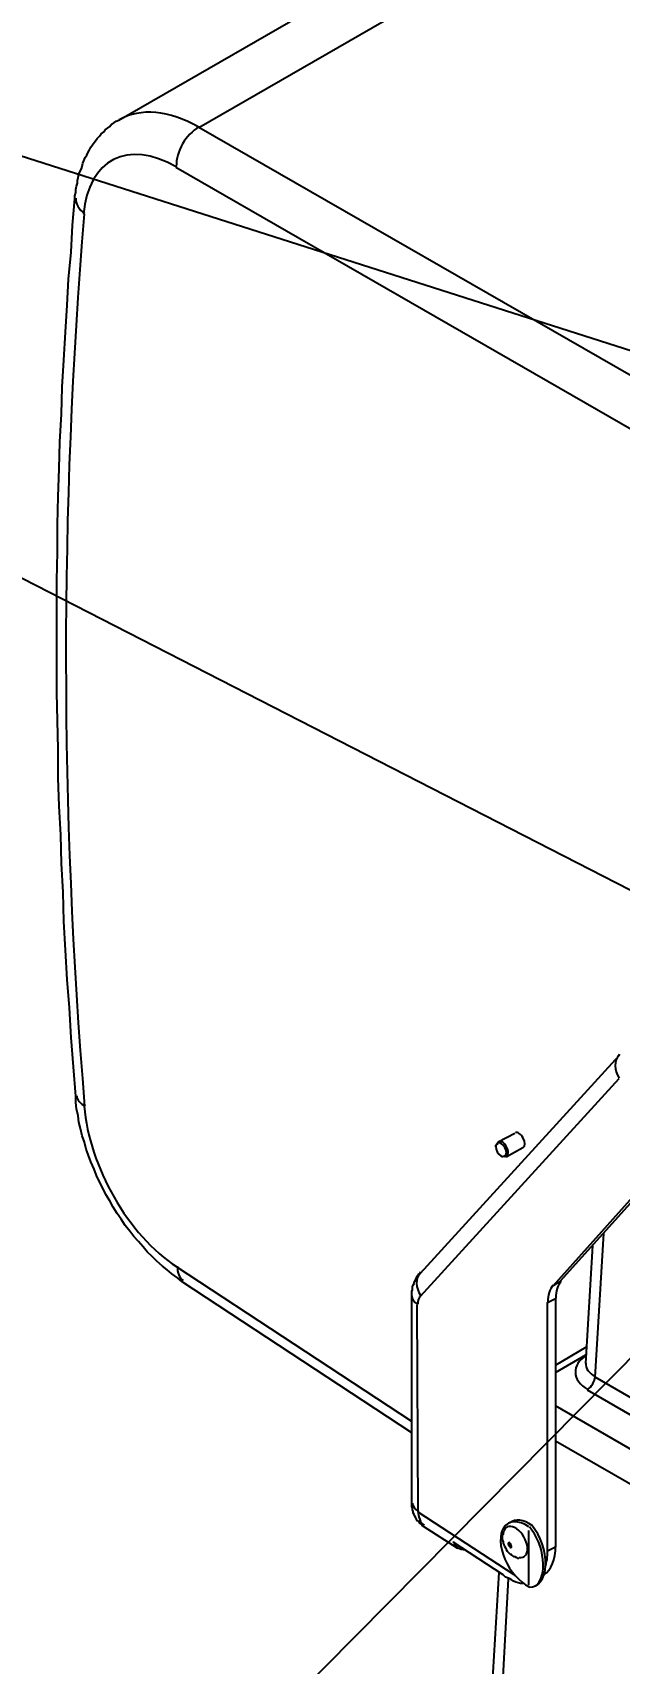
# Model space of a CAD drawing. Header units: feet. Extents: x -208 to 2089, y -974 to 342.
# Drawn here: x 766.12 to 779.65, y -550.7 to -513.1 of the extents above; entities that cross this region are included whole.
import ezdxf
from ezdxf import colors
from ezdxf.entities.mleader import LeaderData, LeaderLine
from ezdxf.math import Vec2, Vec3

# ---------------------------------------------------------------- set-up
doc = ezdxf.new("R2010")
doc.units = ezdxf.units.FT
doc.header["$MEASUREMENT"] = 0
doc.layers.add('EQUIPMENT', color=6, linetype='Continuous')
doc.layers.add('TEXT', color=1, linetype='Continuous')
doc.styles.add('NEI-A', font='arial.ttf', dxfattribs={"height": 0.1})

msp = doc.modelspace()

# ---------------------------------------------------------------- linework, layer by layer
at = {"layer": 'EQUIPMENT'}
for points in [[(774.862, -545.38297), (769.57191, -541.90506), (769.46209, -541.81354), (769.33395, -541.72201), (769.22412, -541.63049), (769.11429, -541.53897), (768.98616, -541.42914), (768.87633, -541.31931), (768.7665, -541.20948), (768.67498, -541.09965), (768.56515, -540.97152), (768.45532, -540.86169), (768.3638, -540.73355), (768.25397, -540.60542), (768.16245, -540.45898), (768.07092, -540.33085), (767.9794, -540.18441), (767.90618, -540.03797), (767.81465, -539.89153), (767.74143, -539.7451), (767.66822, -539.59866), (767.595, -539.45222), (767.54008, -539.30578), (767.46686, -539.14104), (767.41195, -538.9946), (767.35703, -538.84816), (767.32042, -538.68342), (767.26551, -538.53698), (767.2289, -538.37224), (767.19229, -538.2258), (767.17399, -538.07936), (767.13738, -537.91462), (767.11907, -537.76818), (767.11907, -537.62174), (767.06416, -536.94446), (767.00924, -536.26718), (766.97263, -535.58991), (766.91772, -534.93093), (766.88111, -534.25366), (766.8445, -533.59468), (766.82619, -532.91741), (766.78959, -532.25843), (766.77128, -531.59946), (766.73467, -530.94049), (766.71637, -530.28151), (766.71637, -529.62254), (766.69806, -528.96357), (766.67976, -528.3229), (766.67976, -527.66393), (766.67976, -527.02326), (766.67976, -526.36429), (766.67976, -525.72362), (766.69806, -525.08295), (766.69806, -524.44228), (766.71637, -523.80161), (766.73467, -523.16095), (766.75298, -522.53858), (766.78959, -521.89792), (766.80789, -521.27555), (766.8445, -520.65319), (766.88111, -520.01252), (766.91772, -519.39016), (766.95433, -518.7861), (767.00924, -518.16374), (767.04585, -517.54137), (767.10077, -516.93731), (767.10077, -516.8641), (767.11907, -516.79088), (767.11907, -516.71766), (767.13738, -516.64444), (767.15568, -516.57122), (767.15568, -516.5163), (767.17399, -516.44309), (767.19229, -516.36987), (767.2106, -516.31495), (767.24721, -516.24173), (767.26551, -516.18682), (767.28381, -516.1136), (767.30212, -516.05868), (767.33873, -515.98547), (767.37534, -515.93055), (767.39364, -515.87564), (767.43025, -515.82072), (767.46686, -515.7475), (767.50347, -515.69259), (767.54008, -515.63767), (767.57669, -515.60106), (767.6133, -515.54615), (767.66822, -515.49124), (767.70483, -515.43632), (767.75974, -515.39971), (767.79635, -515.3448), (767.85126, -515.30819), (767.90618, -515.27158), (767.94279, -515.21666), (767.9977, -515.18005), (768.05262, -515.14344), (768.10753, -515.12514), (822.87549, -483.58597)], [(780.33514, -521.25725), (769.95632, -515.28988), (824.8158, -483.6958), (835.08479, -488.80284)], [(769.42548, -516.20512), (779.98735, -522.28232)], [(775.92368, -548.05547), (775.13657, -547.54294), (775.09996, -547.52464), (775.08166, -547.48803), (775.04505, -547.46972), (775.02675, -547.43311), (774.99014, -547.41481), (774.97183, -547.3782), (774.95353, -547.34159), (774.93522, -547.30498), (774.91692, -547.26837), (774.89861, -547.23176), (774.89861, -547.19515), (774.88031, -547.15854), (774.88031, -547.12193), (774.862, -547.08532), (774.862, -547.04871), (774.862, -547.0121), (774.862, -542.23455), (774.862, -542.16133), (774.862, -542.12472), (774.88031, -542.08811), (774.88031, -542.0515), (774.88031, -542.01489), (774.89861, -541.97828), (774.91692, -541.94167), (774.91692, -541.90506), (774.93522, -541.88676), (774.95353, -541.85015), (774.97183, -541.81354), (774.99014, -541.77693), (775.00844, -541.75862), (775.02675, -541.72201), (775.06335, -541.70371), (779.63955, -536.68819), (779.65786, -536.65158)], [(775.06335, -542.23455), (779.63955, -537.21903)], [(776.80231, -538.79325), (776.80231, -538.75664)], [(777.24163, -538.48206), (776.85723, -538.68342)], [(776.93044, -539.0129), (776.94875, -539.0129)], [(777.42467, -538.81155), (777.04027, -539.03121)], [(782.38527, -546.00534), (779.09041, -544.10164), (779.29176, -540.78847)], [(778.87075, -543.79046), (779.0355, -541.06304)], [(774.862, -545.12671), (769.44378, -541.55727)], [(777.22332, -548.65953), (775.00844, -547.21345), (774.99014, -542.4359)], [(778.17517, -543.82707), (778.88906, -543.40606)], [(778.17517, -543.99181), (778.87075, -543.5891)], [(778.90736, -544.39451), (782.20223, -546.29821), (781.52495, -546.70092), (778.17517, -544.76061)], [(778.17517, -545.56602), (781.15885, -547.28667)], [(776.98536, -547.65277), (776.96705, -547.68938), (776.96705, -547.72599), (776.94875, -547.7626), (776.94875, -547.7809), (776.94875, -547.81751), (776.94875, -547.83582), (776.94875, -547.85412), (776.96705, -547.89073), (776.96705, -547.92734), (776.98536, -547.96395), (777.00366, -548.00056), (777.02197, -548.03717), (777.04027, -548.07378), (777.05858, -548.11039), (777.09519, -548.147), (777.1318, -548.18361), (777.1501, -548.18361), (777.16841, -548.20191), (777.18671, -548.22022), (777.20502, -548.23852), (777.24163, -548.23852), (777.27824, -548.25683), (777.29654, -548.27513), (777.33315, -548.27513)], [(777.55281, -547.63446), (777.55281, -548.8975)], [(777.42467, -548.86089), (777.38806, -548.86089), (777.36976, -548.86089), (777.31485, -548.84258), (777.25993, -548.82428), (777.20502, -548.80597), (777.1501, -548.76936), (777.09519, -548.73275), (777.02197, -548.71445), (776.96705, -548.65953), (775.81385, -547.90904)], [(776.69248, -551.67983), (776.87553, -548.60462)], [(789.04822, -557.81193), (800.19585, -564.21861), (800.19585, -565.40843), (776.91214, -551.99101), (777.09519, -548.75106)]]:
    msp.add_lwpolyline(points, dxfattribs=at)
for points in [[(780.81106, -539.08612), (778.285, -541.88676), (778.12026, -541.99659), (780.62801, -539.19595)], [(778.17517, -542.28946), (778.17517, -548.01887), (777.99212, -548.11039), (777.99212, -542.38099)]]:
    msp.add_lwpolyline(points, close=True, dxfattribs=at)
msp.add_arc((891.99313, -527.48395), 125.10106, 175.3235571, 184.7562628, dxfattribs=at)
for points in [[(769.95725, -515.28657), (769.26521, -514.89349), (768.60824, -514.83198), (768.118, -515.11435)], [(769.95989, -515.28361), (769.65779, -515.443), (769.42346, -515.84918), (769.4363, -516.19122)], [(769.43454, -516.19951), (768.32183, -515.56345), (767.40791, -516.02801), (767.29624, -517.28644)], [(767.12181, -516.91933), (767.11093, -517.04543), (767.18185, -517.17315), (767.31832, -517.27321)], [(779.64286, -536.66933), (779.51906, -536.80508), (779.52013, -537.02464), (779.64548, -537.20751)], [(767.13969, -537.61618), (767.14709, -537.70966), (767.21712, -537.79509), (767.33718, -537.85709)], [(767.31373, -537.85387), (767.42126, -539.24665), (768.33187, -540.8303), (769.44435, -541.55926)], [(776.83902, -538.70411), (776.79004, -538.73041), (776.78716, -538.82033), (776.83259, -538.90494)], [(776.9584, -538.68702), (776.88986, -538.63924), (776.83347, -538.66514), (776.83096, -538.74554)], [(777.00999, -538.80968), (776.96455, -538.72507), (776.88801, -538.6778), (776.83902, -538.70411)], [(777.08487, -538.92255), (777.0829, -538.83902), (777.02694, -538.7348), (776.9584, -538.68702)], [(777.431, -538.59003), (777.38078, -538.49651), (777.30036, -538.44202), (777.25137, -538.46832)], [(777.43323, -538.80699), (777.48222, -538.78068), (777.48122, -538.68355), (777.431, -538.59003)], [(776.83259, -538.90494), (776.87803, -538.98956), (776.95457, -539.03682), (777.00356, -539.01052)], [(776.9657, -538.99645), (777.03411, -539.03878), (777.08684, -539.00607), (777.08487, -538.92255)], [(777.00356, -539.01052), (777.05255, -538.98421), (777.05543, -538.8943), (777.00999, -538.80968)], [(769.4589, -541.54574), (769.45478, -541.69689), (769.50321, -541.81438), (769.59435, -541.8744)], [(775.06666, -541.68485), (774.94286, -541.8206), (774.94393, -542.04015), (775.06928, -542.22303)], [(778.11865, -541.98334), (778.03936, -542.07133), (777.99679, -542.20758), (777.99664, -542.37386)], [(778.30169, -541.89181), (778.22241, -541.9798), (778.17984, -542.11606), (778.17969, -542.28233)], [(774.862, -542.22573), (774.86205, -542.29752), (774.91037, -542.3666), (774.99723, -542.41906)], [(775.06507, -542.21888), (775.02416, -542.26343), (775.00205, -542.33273), (775.00172, -542.41737)], [(778.89276, -543.59445), (778.53418, -543.82207), (778.54819, -544.17234), (778.92458, -544.39014)], [(778.87132, -543.77664), (778.86398, -543.89587), (778.94423, -544.01029), (779.09293, -544.09261)], [(778.91311, -544.38407), (779.0054, -544.32881), (779.08256, -544.1981), (779.08761, -544.08846)], [(774.88031, -547.00329), (774.88036, -547.07507), (774.92868, -547.14416), (775.01554, -547.19662)], [(775.0113, -547.18756), (775.00865, -547.33962), (775.05788, -547.45761), (775.14903, -547.51763)], [(777.56084, -547.55527), (777.32438, -547.39054), (777.09768, -547.39545), (776.98319, -547.56779)], [(777.63406, -547.51866), (777.44006, -547.38351), (777.24969, -547.36088), (777.12384, -547.458)], [(776.98319, -547.56779), (776.8759, -547.72928), (776.88569, -548.01031), (777.0086, -548.29725)], [(777.28227, -547.59722), (777.15209, -547.50602), (777.02915, -547.52593), (776.98673, -547.64509)], [(777.52837, -548.02455), (777.51482, -547.86618), (777.41245, -547.68842), (777.28227, -547.59722)], [(777.8865, -548.3063), (777.85825, -548.02913), (777.73966, -547.74491), (777.57225, -547.55319)], [(777.94691, -548.4382), (777.96006, -548.11972), (777.83232, -547.75153), (777.62716, -547.51658)], [(775.81755, -547.88916), (775.8613, -548.01771), (775.96158, -548.08376), (776.09404, -548.07129)], [(777.09067, -547.91758), (777.07753, -547.92515), (777.08119, -547.95614), (777.09885, -547.98681)], [(777.14644, -547.9594), (777.12878, -547.92874), (777.10381, -547.91002), (777.09067, -547.91758)], [(777.09885, -547.98681), (777.11651, -548.01747), (777.14148, -548.03619), (777.15462, -548.02862)], [(777.15462, -548.02862), (777.16776, -548.02105), (777.1641, -547.99006), (777.14644, -547.9594)], [(777.33864, -548.25615), (777.463, -548.27926), (777.54192, -548.18292), (777.52837, -548.02455)], [(777.90419, -548.65986), (778.08, -548.54228), (778.17774, -548.30514), (778.17771, -547.99629)], [(777.93612, -548.47787), (777.97488, -548.37079), (777.99468, -548.24507), (777.99466, -548.10612)], [(777.0086, -548.29725), (777.13151, -548.58419), (777.34722, -548.82961), (777.56853, -548.93429)], [(777.56834, -548.94107), (777.78252, -548.95758), (777.93376, -548.75669), (777.94691, -548.4382)], [(777.7115, -548.91972), (777.8487, -548.81497), (777.91474, -548.58347), (777.8865, -548.3063)]]:
    msp.add_open_spline(points, degree=3, dxfattribs=at)

# ---------------------------------------------------------------- leaders
at = {"layer": 'TEXT'}
ml = msp.add_multileader_mtext('Standard', dxfattribs=at)
ml.set_content('PHASE C', color=256, style='NEI-A')
ml.set_leader_properties()
ml.build(insert=Vec2(0, 0))
ml.multileader.update_dxf_attribs({"dogleg_length": 0.0625, "arrow_head_size": 2.5, "scale": 20})
ctx = ml.context
ctx.base_point, ctx.scale, ctx.char_height, ctx.arrow_head_size, ctx.landing_gap_size, ctx.plane_origin = Vec3(744.10179, -506.15806), 20, 2, 2.5, 1.5, Vec3(868.3078, -578.20171)
ctx.text_align_type = 2
notes = []
notes.append((ctx, [(0, (1, 1, 0), (760.29176, -506.15806), (-1, 0), 1.25, [(0, [(827.17421, -520.5112)], 0, [])])]))
ctx.mtext.insert, ctx.mtext.alignment, ctx.mtext.line_spacing_factor, ctx.mtext.flow_direction = Vec3(757.54176, -505.14101), 3, 0.9, 5
ml = msp.add_multileader_mtext('Standard', dxfattribs=at)
ml.set_content('PHASE B', color=256, style='NEI-A')
ml.set_leader_properties()
ml.build(insert=Vec2(0, 0))
ml.multileader.update_dxf_attribs({"dogleg_length": 0.0625, "arrow_head_size": 2.5, "scale": 20})
ctx = ml.context
ctx.base_point, ctx.scale, ctx.char_height, ctx.arrow_head_size, ctx.landing_gap_size, ctx.plane_origin = Vec3(744.29415, -514.17188), 20, 2, 2.5, 1.5, Vec3(851.31179, -587.79343)
ctx.text_align_type = 2
notes.append((ctx, [(0, (1, 1, 0), (760.29176, -514.17188), (-1, 0), 1.25, [(0, [(810.1782, -530.10291)], 0, [])])]))
ctx.mtext.insert, ctx.mtext.alignment, ctx.mtext.line_spacing_factor, ctx.mtext.flow_direction = Vec3(757.54176, -513.15482), 3, 0.9, 5
ml = msp.add_multileader_mtext('Standard', dxfattribs=at)
ml.set_content('ADD 3 FT OF SLACK ON MVAC CABLES FOR SERVICE LOOP', color=256, style='NEI-A')
ml.set_leader_properties()
ml.build(insert=Vec2(0, 0))
ml.multileader.update_dxf_attribs({"dogleg_length": 0.0625, "arrow_head_size": 2.14436, "scale": 20})
ctx = ml.context
ctx.base_point, ctx.scale, ctx.char_height, ctx.arrow_head_size, ctx.landing_gap_size, ctx.plane_origin = Vec3(968.33043, -521.95384), 20, 2, 2.14436, 1.28662, Vec3(928.59475, -559.04331)
ctx.text_align_type = 2
notes.append((ctx, [(1, (1, 1, 0), (988.92264, -521.95384), (-1, 0), 1.07218, [(0, [(1021.37169, -539.60692)], 0, [])])]))
ctx.mtext.insert, ctx.mtext.width, ctx.mtext.defined_height, ctx.mtext.alignment, ctx.mtext.line_spacing_factor, ctx.mtext.flow_direction = Vec3(986.56384, -520.93679), 17.1506188, 4.59906, 3, 0.9, 5
ml = msp.add_multileader_mtext('Standard', dxfattribs=at)
ml.set_content('PHASE A', color=256, style='NEI-A')
ml.set_leader_properties()
ml.build(insert=Vec2(0, 0))
ml.multileader.update_dxf_attribs({"dogleg_length": 0.0625, "arrow_head_size": 2.5, "scale": 20})
ctx = ml.context
ctx.base_point, ctx.scale, ctx.char_height, ctx.arrow_head_size, ctx.landing_gap_size, ctx.plane_origin = Vec3(744.14135, -522.82833), 20, 2, 2.5, 1.5, Vec3(834.32399, -597.38039)
ctx.text_align_type = 2
notes.append((ctx, [(0, (1, 1, 0), (760.29176, -522.82833), (-1, 0), 1.25, [(0, [(793.1904, -539.68988)], 0, [])])]))
ctx.mtext.insert, ctx.mtext.alignment, ctx.mtext.line_spacing_factor, ctx.mtext.flow_direction = Vec3(757.54176, -521.81128), 3, 0.9, 5
ml = msp.add_multileader_mtext('Standard', dxfattribs=at)
ml.set_content('KIT, COVER WIND LOCK', color=256, style='NEI-A')
ml.set_leader_properties()
ml.build(insert=Vec2(0, 0))
ml.multileader.update_dxf_attribs({"dogleg_length": 0.0625, "arrow_head_size": 2.5, "scale": 20})
ctx = ml.context
ctx.base_point, ctx.scale, ctx.char_height, ctx.arrow_head_size, ctx.landing_gap_size, ctx.plane_origin = Vec3(742.73182, -552.97947), 20, 2, 2.5, 1.5, Vec3(678.41185, -598.22163)
ctx.text_align_type = 2
notes.append((ctx, [(1, (1, 1, 0), (770.68851, -552.97947), (-1, 0), 1.25, [(0, [(781.94596, -541.60303)], 0, [])])]))
ctx.mtext.insert, ctx.mtext.width, ctx.mtext.alignment, ctx.mtext.line_spacing_factor, ctx.mtext.flow_direction = Vec3(767.93851, -551.96241), 24.0519796, 3, 0.9, 5
for ctx, leaders in notes:
    for number, flags, end, landing, length, lines in leaders:
        leader = LeaderData()
        leader.index, (leader.has_last_leader_line, leader.has_dogleg_vector, leader.attachment_direction) = number, flags
        leader.last_leader_point, leader.dogleg_vector, leader.dogleg_length = Vec3(end), Vec3(landing), length
        for number, points, colour, breaks in lines:
            line = LeaderLine()
            line.index, line.vertices, line.color, line.breaks = number, Vec3.list(points), colors.encode_raw_color(colour), breaks
            leader.lines.append(line)
        ctx.leaders.append(leader)

doc.saveas('drawing.dxf')
